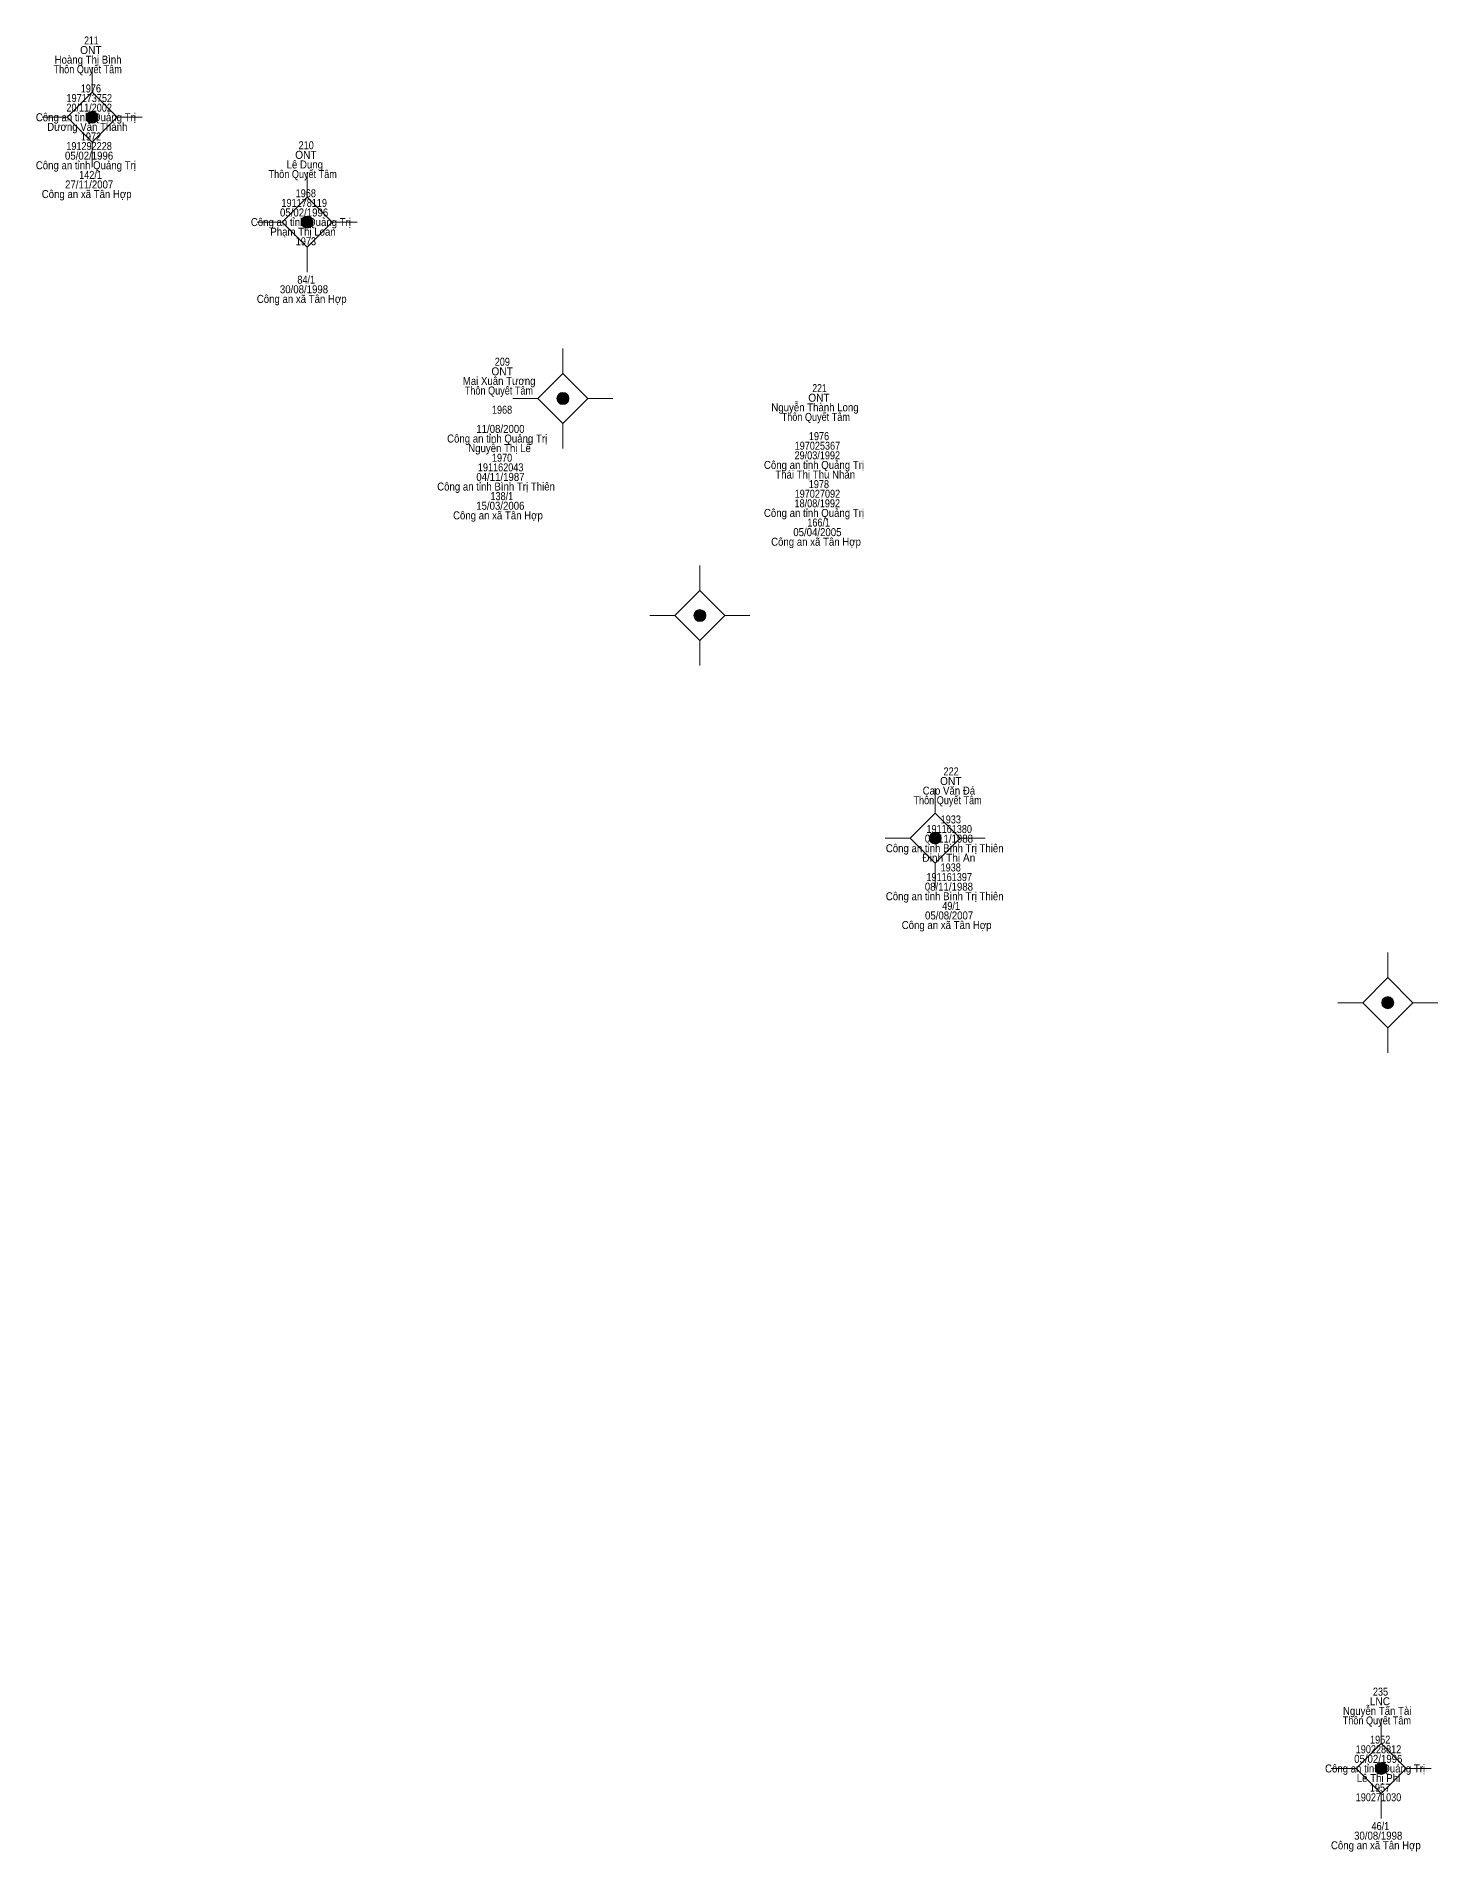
# Model space of a CAD drawing. Header units: metres. Extents: x 548452 to 551009, y 1840956 to 1844548.
# Drawn here: x 550644.2 to 550714.3, y 1841359.6 to 1841450.3 of the extents above; entities that cross this region are included whole.
import ezdxf
from ezdxf.enums import TextEntityAlignment as Align

# ---------------------------------------------------------------- set-up
doc = ezdxf.new("R2010")
doc.units = ezdxf.units.M
doc.header["$LTSCALE"] = 0.16
doc.layers.add('11', color=7, linetype='Continuous', lineweight=13)
doc.layers.add('15', color=7, linetype='Continuous')

msp = doc.modelspace()

# ---------------------------------------------------------------- hatches: boundary and pattern name
at = {"layer": '11'}
for points in [[(550647.3095, 1841446.3, 1), (550646.7095, 1841446.3, 1)], [(550658.0595, 1841441.06, 1), (550657.4595, 1841441.06, 1)], [(550670.8495, 1841432.24, 1), (550670.2495, 1841432.24, 1)], [(550677.6995, 1841421.39, 1), (550677.0995, 1841421.39, 1)], [(550689.4595, 1841410.27, 1), (550688.8595, 1841410.27, 1)], [(550712.0795, 1841402.04, 1), (550711.4795, 1841402.04, 1)], [(550711.7595, 1841363.76, 1), (550711.1595, 1841363.76, 1)]]:
    msp.add_hatch(color=256, dxfattribs=at).paths.add_polyline_path(points)

# ---------------------------------------------------------------- linework, layer by layer
for p, q in [((550647.01, 1841448.8), (550647.01, 1841447.55)), ((550645.76, 1841446.3), (550644.51, 1841446.3)), ((550649.51, 1841446.3), (550648.26, 1841446.3)), ((550647.01, 1841445.05), (550647.01, 1841443.8)), ((550657.76, 1841443.56), (550657.76, 1841442.31)), ((550656.51, 1841441.06), (550655.26, 1841441.06)), ((550660.26, 1841441.06), (550659.01, 1841441.06)), ((550657.76, 1841439.81), (550657.76, 1841438.56)), ((550670.55, 1841434.74), (550670.55, 1841433.49)), ((550669.3, 1841432.24), (550668.05, 1841432.24)), ((550673.05, 1841432.24), (550671.8, 1841432.24)), ((550670.55, 1841430.99), (550670.55, 1841429.74)), ((550677.4, 1841423.89), (550677.4, 1841422.64)), ((550676.15, 1841421.39), (550674.9, 1841421.39)), ((550679.9, 1841421.39), (550678.65, 1841421.39)), ((550677.4, 1841420.14), (550677.4, 1841418.89)), ((550689.16, 1841412.77), (550689.16, 1841411.52)), ((550687.91, 1841410.27), (550686.66, 1841410.27)), ((550691.66, 1841410.27), (550690.41, 1841410.27)), ((550689.16, 1841409.02), (550689.16, 1841407.77)), ((550711.78, 1841404.54), (550711.78, 1841403.29)), ((550710.53, 1841402.04), (550709.28, 1841402.04)), ((550714.28, 1841402.04), (550713.03, 1841402.04)), ((550711.78, 1841400.79), (550711.78, 1841399.54)), ((550711.46, 1841366.26), (550711.46, 1841365.01)), ((550710.21, 1841363.76), (550708.96, 1841363.76)), ((550713.96, 1841363.76), (550712.71, 1841363.76)), ((550711.46, 1841362.51), (550711.46, 1841361.26))]:
    msp.add_line(p, q, dxfattribs=at)
for points in [[(550647.01, 1841447.55), (550645.76, 1841446.3), (550647.01, 1841445.05), (550648.26, 1841446.3)], [(550657.76, 1841442.31), (550656.51, 1841441.06), (550657.76, 1841439.81), (550659.01, 1841441.06)], [(550670.55, 1841433.49), (550669.3, 1841432.24), (550670.55, 1841430.99), (550671.8, 1841432.24)], [(550677.4, 1841422.64), (550676.15, 1841421.39), (550677.4, 1841420.14), (550678.65, 1841421.39)], [(550689.16, 1841411.52), (550687.91, 1841410.27), (550689.16, 1841409.02), (550690.41, 1841410.27)], [(550711.78, 1841403.29), (550710.53, 1841402.04), (550711.78, 1841400.79), (550713.03, 1841402.04)], [(550711.46, 1841365.01), (550710.21, 1841363.76), (550711.46, 1841362.51), (550712.71, 1841363.76)]]:
    msp.add_lwpolyline(points, close=True, dxfattribs=at)
for centre in [(550647.0095, 1841446.3), (550657.7595, 1841441.06), (550670.5495, 1841432.24), (550677.3995, 1841421.39), (550689.1595, 1841410.27), (550711.7795, 1841402.04), (550711.4595, 1841363.76)]:
    msp.add_circle(centre, 0.3, dxfattribs=at)

# ---------------------------------------------------------------- texts
at = {"layer": '15'}
for s, width, p in [('211', 0.8, (550646.975, 1841449.94)), ('Hoàng Thị Bình', 0.9, (550646.81, 1841448.98)), ('ONT', 0.95, (550646.95, 1841449.46)), ('Thôn Quyết Tâm', 0.85, (550646.79, 1841448.5)), ('1976', 0.85, (550646.95, 1841447.54)), ('20/11/2002', 0.85, (550646.865, 1841446.58)), ('197173752', 0.85, (550646.87, 1841447.06)), ('Công an tỉnh Quảng Trị', 0.9, (550646.7, 1841446.1)), ('Dương Văn Thành', 0.9, (550646.77, 1841445.62)), ('191292228', 0.85, (550646.86, 1841444.66)), ('1972', 0.85, (550646.955, 1841445.14)), ('210', 0.85, (550657.715, 1841444.7)), ('Công an tỉnh Quảng Trị', 0.9, (550646.7, 1841443.7)), ('05/02/1996', 0.9, (550646.86, 1841444.18)), ('Lê Dung', 0.9, (550657.645, 1841443.74)), ('ONT', 0.95, (550657.7, 1841444.22)), ('27/11/2007', 0.9, (550646.865, 1841442.74)), ('142/1', 0.85, (550646.935, 1841443.22)), ('Thôn Quyết Tâm', 0.85, (550657.54, 1841443.26)), ('Công an xã Tân Hợp', 0.9, (550646.74, 1841442.26)), ('191178119', 0.85, (550657.615, 1841441.82)), ('1968', 0.85, (550657.695, 1841442.3)), ('Công an tỉnh Quảng Trị', 0.9, (550657.45, 1841440.86)), ('05/02/1996', 0.9, (550657.61, 1841441.34)), ('Phạm Thị Loan', 0.9, (550657.555, 1841440.38)), ('1973', 0.85, (550657.7, 1841439.9)), ('30/08/1998', 0.9, (550657.605, 1841437.5)), ('84/1', 0.85, (550657.715, 1841437.98)), ('Công an xã Tân Hợp', 0.9, (550657.49, 1841437.02)), ('209', 0.85, (550667.52, 1841433.88)), ('Mai Xuân Tương', 0.9, (550667.36, 1841432.92)), ('ONT', 0.95, (550667.51, 1841433.4)), ('Thôn Quyết Tâm', 0.85, (550667.35, 1841432.44)), ('ONT', 0.95, (550683.35, 1841432.08)), ('221', 0.8, (550683.375, 1841432.56)), ('1968', 0.85, (550667.505, 1841431.48)), ('Nguyễn Thành Long', 0.9, (550683.15, 1841431.6)), ('Thôn Quyết Tâm', 0.85, (550683.19, 1841431.12)), ('Công an tỉnh Quảng Trị', 0.9, (550667.26, 1841430.04)), ('11/08/2000', 0.9, (550667.425, 1841430.52)), ('1976', 0.85, (550683.35, 1841430.16)), ('Nguyễn Thị Lễ', 0.9, (550667.38, 1841429.56)), ('1970', 0.85, (550667.505, 1841429.08)), ('29/03/1992', 0.85, (550683.265, 1841429.2)), ('197025367', 0.85, (550683.27, 1841429.68)), ('04/11/1987', 0.9, (550667.425, 1841428.12)), ('191162043', 0.85, (550667.435, 1841428.6)), ('Công an tỉnh Quảng Trị', 0.9, (550683.1, 1841428.72)), ('Thái Thị Thu Nhàn', 0.9, (550683.16, 1841428.24)), ('Công an tỉnh Bình Trị Thiên', 0.9, (550667.205, 1841427.64)), ('197027092', 0.85, (550683.27, 1841427.28)), ('1978', 0.85, (550683.345, 1841427.76)), ('15/03/2006', 0.9, (550667.42, 1841426.68)), ('138/1', 0.85, (550667.495, 1841427.16)), ('Công an tỉnh Quảng Trị', 0.9, (550683.1, 1841426.32)), ('18/08/1992', 0.85, (550683.265, 1841426.8)), ('Công an xã Tân Hợp', 0.9, (550667.3, 1841426.2)), ('05/04/2005', 0.9, (550683.27, 1841425.36)), ('166/1', 0.85, (550683.335, 1841425.84)), (' Công an xã Tân Hợp', 0.9, (550683.135, 1841424.88)), ('ONT', 0.95, (550689.94, 1841412.92)), ('222', 0.85, (550689.955, 1841413.4)), ('Thôn Quyết Tâm', 0.85, (550689.78, 1841411.96)), ('Cao Văn Đá', 0.9, (550689.845, 1841412.44)), ('1933', 0.85, (550689.94, 1841411)), ('08/11/1988', 0.9, (550689.845, 1841410.04)), ('191161380', 0.85, (550689.86, 1841410.52)), ('Công an tỉnh Bình Trị Thiên', 0.9, (550689.635, 1841409.56)), ('Đinh Thị An', 0.95, (550689.84, 1841409.08)), ('191161397', 0.85, (550689.86, 1841408.12)), ('1938', 0.85, (550689.935, 1841408.6)), ('08/11/1988', 0.9, (550689.845, 1841407.64)), ('Công an tỉnh Bình Trị Thiên', 0.9, (550689.635, 1841407.16)), ('49/1', 0.85, (550689.955, 1841406.68)), ('Công an xã Tân Hợp', 0.9, (550689.73, 1841405.72)), ('05/08/2007', 0.9, (550689.855, 1841406.2)), ('235', 0.85, (550711.42, 1841367.4)), ('Nguyễn Tấn Tài', 0.9, (550711.255, 1841366.44)), ('LNC', 0.95, (550711.39, 1841366.92)), ('Thôn Quyết Tâm', 0.85, (550711.24, 1841365.96)), ('1952', 0.85, (550711.405, 1841365)), ('05/02/1996', 0.9, (550711.31, 1841364.04)), ('190228812', 0.85, (550711.32, 1841364.52)), ('Công an tỉnh Quảng Trị', 0.9, (550711.15, 1841363.56)), ('Lê Thị Phi', 0.9, (550711.32, 1841363.08)), ('190271030', 0.85, (550711.32, 1841362.12)), ('1957', 0.85, (550711.395, 1841362.6)), ('30/08/1998', 0.9, (550711.305, 1841360.2)), ('46/1', 0.85, (550711.415, 1841360.68)), ('Công an xã Tân Hợp', 0.9, (550711.19, 1841359.72))]:
    msp.add_text(s, height=0.4, dxfattribs=dict(at, width=width)).set_placement(p, align=Align.CENTER)

doc.saveas('drawing.dxf')
